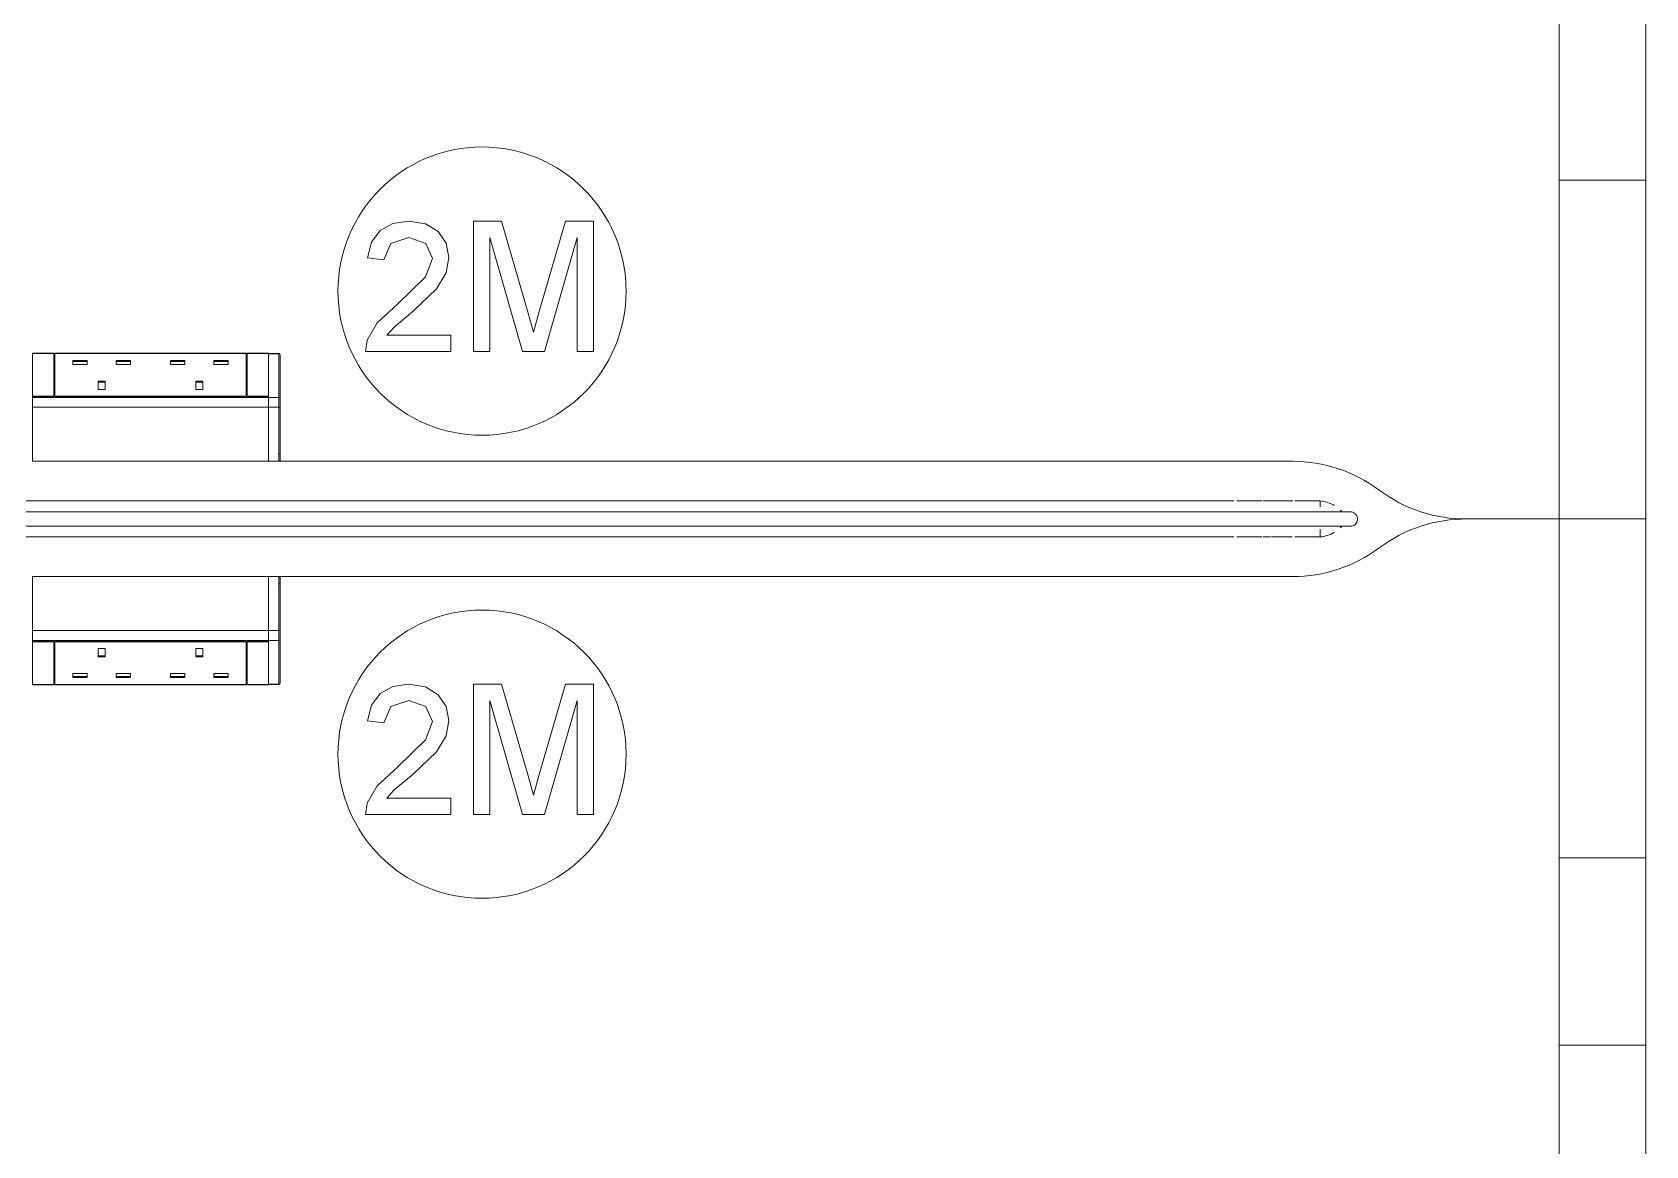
# Model space of a CAD drawing. Header units: millimetres. Extents: x 155927 to 295199, y -4084 to 97293.
# Drawn here: x 163211 to 164331, y 20002 to 20774 of the extents above; entities that cross this region are included whole.
import ezdxf

# ---------------------------------------------------------------- set-up
doc = ezdxf.new("R2010")
doc.units = ezdxf.units.MM
doc.header["$MEASUREMENT"] = 0
doc.layers.add('I-FURN', color=8, linetype='CONTINUOUS', lineweight=9)

msp = doc.modelspace()

# ---------------------------------------------------------------- linework, layer by layer
at = {"layer": 'I-FURN'}
for p, q in [((164331.1, 20436.7), (164331.1, 21236.7)), ((164331.1, 21236.7), (164331.1, 20436.7)), ((164271.1, 21196.7), (164271.1, 19676.7)), ((164331.1, 19676.7), (164331.1, 21196.7)), ((164271.1, 20671.7), (164271.1, 20802.1)), ((164331.1, 20802.1), (164331.1, 20671.7)), ((164271.1, 20201.7), (164271.1, 20671.7)), ((164331.1, 20671.7), (164271.1, 20671.7)), ((164331.1, 20671.7), (164271.1, 20671.7)), ((164331.1, 20671.7), (164331.1, 20201.7)), ((163461.5, 20641.7), (163452.7, 20636.8)), ((163472.8, 20643.3), (163461.5, 20641.7)), ((163484.3, 20641.5), (163472.8, 20643.3)), ((163493.1, 20636.1), (163484.3, 20641.5)), ((163536.9, 20643.3), (163517.5, 20643.3)), ((163517.5, 20643.3), (163517.5, 20552.9)), ((163555.4, 20579.6), (163536.9, 20643.3)), ((163581.4, 20643.3), (163563.2, 20580.7)), ((163600.8, 20643.3), (163581.4, 20643.3)), ((163600.8, 20552.9), (163600.8, 20643.3)), ((163446.7, 20628.8), (163444, 20617.9)), ((163452.7, 20636.8), (163446.7, 20628.8)), ((163455.3, 20616.5), (163460.1, 20627.9)), ((163460.1, 20627.9), (163472.6, 20632)), ((163472.6, 20632), (163484.6, 20627.8)), ((163484.6, 20627.8), (163489.2, 20617.4)), ((163498.6, 20628), (163493.1, 20636.1)), ((163500.5, 20618.1), (163498.6, 20628)), ((163528.8, 20552.9), (163528.8, 20632)), ((163528.8, 20632), (163551.5, 20552.9)), ((163566.8, 20552.9), (163589.5, 20632)), ((163589.5, 20632), (163589.5, 20552.9)), ((163444, 20617.9), (163455.3, 20616.5)), ((163489.2, 20617.4), (163484.3, 20604.6)), ((163498.5, 20607.4), (163500.5, 20618.1)), ((163484.3, 20604.6), (163464.8, 20585.8)), ((163491.8, 20596.3), (163498.5, 20607.4)), ((163475.6, 20580.8), (163491.8, 20596.3)), ((163464.8, 20585.8), (163450.7, 20572.7)), ((163450.7, 20572.7), (163443.8, 20560.7)), ((163462.6, 20569.9), (163475.6, 20580.8)), ((163559.1, 20566.3), (163555.4, 20579.6)), ((163563.2, 20580.7), (163559.1, 20566.3)), ((163443.8, 20560.7), (163442.6, 20552.9)), ((163457.5, 20564.2), (163462.6, 20569.9)), ((163501.9, 20564.2), (163457.5, 20564.2)), ((163501.9, 20552.9), (163501.9, 20564.2)), ((163211.4, 20551.7), (163226.4, 20551.7)), ((163211.4, 20521.9), (163211.4, 20551.7)), ((163375.3, 20551.5), (163211.4, 20551.5)), ((163226.4, 20551.7), (163226.4, 20521.9)), ((163226.4, 20551.4), (163226.9, 20551.4)), ((163226.9, 20551.7), (163359.9, 20551.7)), ((163226.9, 20551.7), (163226.9, 20521.9)), ((163359.9, 20551.7), (163359.9, 20521.9)), ((163359.9, 20551.4), (163360.4, 20551.4)), ((163360.4, 20521.9), (163360.4, 20551.7)), ((163360.4, 20551.7), (163375.4, 20551.7)), ((163375.4, 20551.7), (163375.4, 20521.9)), ((163382.4, 20551.5), (163375.4, 20551.5)), ((163382.4, 20551.5), (163375.4, 20551.5)), ((163375.4, 20551.5), (163382.4, 20551.5)), ((163375.4, 20551.5), (163375.4, 20551.4)), ((163382.4, 20551.4), (163375.4, 20551.4)), ((163375.4, 20551.4), (163375.4, 20521.1)), ((163382.4, 20551.5), (163382.4, 20551.4)), ((163382.4, 20551.4), (163382.4, 20521.1)), ((163383.2, 20551.2), (163383.2, 20551.2)), ((163383.4, 20520.3), (163383.4, 20550.5)), ((163383.4, 20520.3), (163383.4, 20550.5)), ((163442.6, 20552.9), (163501.9, 20552.9)), ((163517.5, 20552.9), (163528.8, 20552.9)), ((163551.5, 20552.9), (163566.8, 20552.9)), ((163589.5, 20552.9), (163600.8, 20552.9)), ((163239.5, 20546.7), (163239.5, 20543.9)), ((163249.5, 20546.7), (163239.5, 20546.7)), ((163249.5, 20546), (163239.5, 20546)), ((163249.5, 20543.9), (163239.5, 20543.9)), ((163249.5, 20546.7), (163249.5, 20543.9)), ((163269.5, 20546.7), (163269.5, 20543.9)), ((163279.5, 20546.7), (163269.5, 20546.7)), ((163279.5, 20546), (163269.5, 20546)), ((163279.5, 20543.9), (163269.5, 20543.9)), ((163279.5, 20546.7), (163279.5, 20543.9)), ((163307.3, 20546.7), (163307.3, 20543.9)), ((163317.3, 20546.7), (163307.3, 20546.7)), ((163317.3, 20546), (163307.3, 20546)), ((163317.3, 20543.9), (163307.3, 20543.9)), ((163317.3, 20546.7), (163317.3, 20543.9)), ((163337.3, 20546.7), (163337.3, 20543.9)), ((163347.3, 20546.7), (163337.3, 20546.7)), ((163347.3, 20546), (163337.3, 20546)), ((163347.3, 20543.9), (163337.3, 20543.9)), ((163347.3, 20546.7), (163347.3, 20543.9)), ((163257, 20532.4), (163257, 20526.6)), ((163262, 20532.4), (163257, 20532.4)), ((163262, 20531.6), (163257, 20531.6)), ((163262, 20526.6), (163257, 20526.6)), ((163262, 20532.4), (163262, 20526.6)), ((163324.8, 20532.4), (163324.8, 20526.6)), ((163329.8, 20532.4), (163324.8, 20532.4)), ((163329.8, 20531.6), (163324.8, 20531.6)), ((163324.8, 20526.6), (163329.8, 20526.6)), ((163329.8, 20526.6), (163329.8, 20532.4)), ((163226.4, 20521.9), (163211.4, 20521.9)), ((163211.4, 20521.9), (163211.4, 20519.5)), ((163211.4, 20521.7), (163226.4, 20521.7)), ((163211.4, 20521.1), (163211.4, 20521.7)), ((163211.4, 20521.1), (163211.4, 20514.2)), ((163375.3, 20521.1), (163211.4, 20521.1)), ((163359.9, 20521.9), (163226.9, 20521.9)), ((163226.9, 20521.7), (163359.9, 20521.7)), ((163375.4, 20521.9), (163360.4, 20521.9)), ((163360.4, 20521.7), (163375.3, 20521.7)), ((163375.3, 20521.7), (163375.3, 20521.1)), ((163375.3, 20514.2), (163375.3, 20521.1)), ((163382.4, 20521.1), (163375.4, 20521.1)), ((163375.4, 20521.1), (163375.4, 20514.2)), ((163382.4, 20521.1), (163382.4, 20514.2)), ((163383.4, 20520.3), (163383.4, 20481.7)), ((163383.4, 20514.7), (163383.4, 20520.3)), ((163383.4, 20477.7), (163383.4, 20514.7)), ((163211.4, 20514.2), (163211.4, 20476.7)), ((163375.3, 20514.2), (163211.4, 20514.2)), ((163375.3, 20476.7), (163375.3, 20514.2)), ((163382.4, 20514.2), (163375.4, 20514.2)), ((163375.4, 20514.2), (163375.4, 20476.7)), ((163382.4, 20514.2), (163382.4, 20476.7)), ((163383.4, 20481.7), (163382.4, 20481.7)), ((163383.4, 20481.7), (163383.4, 20477.7)), ((163211.4, 20476.7), (163375.3, 20476.7)), ((163375.3, 20476.7), (163211.4, 20476.7)), ((163375.4, 20476.7), (163382.4, 20476.7)), ((163382.4, 20476.7), (163375.4, 20476.7)), ((163382.4, 20476.7), (164086.1, 20476.7)), ((164086.1, 20476.7), (163382.4, 20476.7)), ((163207, 20449.2), (164045.2, 20449.2)), ((164047.3, 20449.2), (164065, 20449.2)), ((164065.7, 20449.2), (164070.6, 20449.2)), ((164070.5, 20449.2), (164086.3, 20449.2)), ((164087.7, 20449.2), (164105.2, 20449.2)), ((164099.6, 20449.2), (164100.7, 20449.2)), ((164105.2, 20445.1), (164105.2, 20449.2)), ((164045.2, 20441.7), (163207, 20441.7)), ((164046.1, 20441.7), (164045.2, 20441.7)), ((164049.3, 20441.7), (164046.1, 20441.7)), ((164052.6, 20441.7), (164049.3, 20441.7)), ((164055.8, 20441.7), (164052.6, 20441.7)), ((164059, 20441.7), (164055.8, 20441.7)), ((164062.2, 20441.7), (164059, 20441.7)), ((164065.3, 20441.7), (164062.2, 20441.7)), ((164068.4, 20441.7), (164065.3, 20441.7)), ((164071.5, 20441.7), (164068.4, 20441.7)), ((164074.5, 20441.7), (164071.5, 20441.7)), ((164077.5, 20441.7), (164074.5, 20441.7)), ((164080.5, 20441.7), (164077.5, 20441.7)), ((164083.4, 20441.7), (164080.5, 20441.7)), ((164086.2, 20441.7), (164083.4, 20441.7)), ((164088.9, 20441.7), (164086.2, 20441.7)), ((164091.6, 20441.7), (164088.9, 20441.7)), ((164094.2, 20441.7), (164091.6, 20441.7)), ((164096.8, 20441.7), (164094.2, 20441.7)), ((164099.2, 20441.7), (164096.8, 20441.7)), ((164101.6, 20441.7), (164099.2, 20441.7)), ((164103.9, 20441.7), (164101.6, 20441.7)), ((164106.1, 20441.7), (164103.9, 20441.7)), ((164108.1, 20441.7), (164106.1, 20441.7)), ((164110.1, 20441.7), (164108.1, 20441.7)), ((164112, 20441.7), (164110.1, 20441.7)), ((164113.8, 20441.7), (164112, 20441.7)), ((164115.4, 20441.7), (164113.8, 20441.7)), ((164117, 20441.7), (164115.4, 20441.7)), ((164118.4, 20441.7), (164117, 20441.7)), ((164119.7, 20441.7), (164118.4, 20441.7)), ((164120.9, 20441.7), (164119.7, 20441.7)), ((164122, 20441.7), (164120.9, 20441.7)), ((164123, 20441.7), (164122, 20441.7)), ((164123.8, 20441.7), (164123, 20441.7)), ((164124.5, 20441.7), (164123.8, 20441.7)), ((164125.1, 20441.7), (164124.5, 20441.7)), ((164125.6, 20441.7), (164125.1, 20441.7)), ((164125.9, 20441.7), (164125.6, 20441.7)), ((164126.1, 20441.7), (164125.9, 20441.7)), ((164126.1, 20441.7), (164126.1, 20441.7)), ((164331.1, 20436.7), (164207.2, 20436.7)), ((164207.2, 20436.7), (164331.1, 20436.7)), ((164207.2, 20436.7), (164331.1, 20436.7)), ((164331.1, 20436.7), (164207.2, 20436.7)), ((164331.1, 19636.7), (164331.1, 20436.7)), ((164331.1, 20436.7), (164331.1, 19636.7)), ((163207, 20431.7), (164045.2, 20431.7)), ((164045.2, 20431.7), (164048.5, 20431.7)), ((164048.5, 20431.7), (164051.7, 20431.7)), ((164051.7, 20431.7), (164054.9, 20431.7)), ((164054.9, 20431.7), (164058.1, 20431.7)), ((164058.1, 20431.7), (164061.3, 20431.7)), ((164061.3, 20431.7), (164064.5, 20431.7)), ((164064.5, 20431.7), (164067.6, 20431.7)), ((164067.6, 20431.7), (164070.7, 20431.7)), ((164070.7, 20431.7), (164073.7, 20431.7)), ((164073.7, 20431.7), (164076.7, 20431.7)), ((164076.7, 20431.7), (164079.7, 20431.7)), ((164079.7, 20431.7), (164082.6, 20431.7)), ((164082.6, 20431.7), (164085.4, 20431.7)), ((164085.4, 20431.7), (164088.2, 20431.7)), ((164088.2, 20431.7), (164090.9, 20431.7)), ((164090.9, 20431.7), (164093.5, 20431.7)), ((164093.5, 20431.7), (164096.1, 20431.7)), ((164096.1, 20431.7), (164098.6, 20431.7)), ((164098.6, 20431.7), (164101, 20431.7)), ((164101, 20431.7), (164103.3, 20431.7)), ((164103.3, 20431.7), (164105.5, 20431.7)), ((164105.2, 20424.2), (164105.2, 20429.4)), ((164105.5, 20431.7), (164107.6, 20431.7)), ((164107.6, 20431.7), (164109.6, 20431.7)), ((164109.6, 20431.7), (164111.5, 20431.7)), ((164111.5, 20431.7), (164113.3, 20431.7)), ((164113.3, 20431.7), (164115, 20431.7)), ((164115, 20431.7), (164116.6, 20431.7)), ((164116.6, 20431.7), (164118.1, 20431.7)), ((164118.1, 20431.7), (164119.4, 20431.7)), ((164119.4, 20431.7), (164120.6, 20431.7)), ((164120.6, 20431.7), (164121.7, 20431.7)), ((164121.7, 20431.7), (164122.7, 20431.7)), ((164122.7, 20431.7), (164123.6, 20431.7)), ((164123.6, 20431.7), (164124.3, 20431.7)), ((164124.3, 20431.7), (164125, 20431.7)), ((164125, 20431.7), (164125.4, 20431.7)), ((164125.4, 20431.7), (164125.8, 20431.7)), ((164125.8, 20431.7), (164126, 20431.7)), ((164126, 20431.7), (164126.1, 20431.7)), ((164126.1, 20431.7), (164126.1, 20431.7)), ((164045.2, 20424.2), (163207, 20424.2)), ((164065, 20424.2), (164047.3, 20424.2)), ((164070.6, 20424.2), (164065.7, 20424.2)), ((164085.8, 20424.2), (164071.5, 20424.2)), ((164105.2, 20424.2), (164087.7, 20424.2)), ((164100.7, 20424.2), (164099.6, 20424.2)), ((163375.3, 20396.7), (163211.4, 20396.7)), ((163211.4, 20396.7), (163375.3, 20396.7)), ((163211.4, 20396.7), (163211.4, 20359.3)), ((163375.3, 20359.3), (163375.3, 20396.7)), ((163382.4, 20396.7), (163375.4, 20396.7)), ((163382.4, 20396.7), (163375.4, 20396.7)), ((163375.4, 20396.7), (163375.4, 20359.3)), ((164086.1, 20396.7), (163382.4, 20396.7)), ((163382.4, 20396.7), (164086.1, 20396.7)), ((163382.4, 20396.7), (163382.4, 20359.3)), ((163382.4, 20391.7), (163383.4, 20391.7)), ((163383.4, 20395.7), (163383.4, 20395.7)), ((163383.4, 20358.7), (163383.4, 20395.7)), ((163383.4, 20395.7), (163383.4, 20391.7)), ((163383.4, 20391.7), (163383.4, 20353.2)), ((163211.4, 20359.3), (163375.3, 20359.3)), ((163211.4, 20359.3), (163211.4, 20352.3)), ((163375.3, 20352.3), (163375.3, 20359.3)), ((163382.4, 20359.3), (163375.4, 20359.3)), ((163375.4, 20359.3), (163375.4, 20352.3)), ((163382.4, 20359.3), (163382.4, 20352.3)), ((163383.4, 20353.2), (163383.4, 20358.7)), ((163211.4, 20352.3), (163375.3, 20352.3)), ((163211.4, 20351.7), (163211.4, 20352.3)), ((163226.4, 20351.7), (163211.4, 20351.7)), ((163211.4, 20351.5), (163226.4, 20351.5)), ((163211.4, 20321.7), (163211.4, 20351.5)), ((163226.4, 20351.5), (163226.4, 20321.7)), ((163359.9, 20351.7), (163226.9, 20351.7)), ((163226.9, 20351.5), (163359.9, 20351.5)), ((163226.9, 20321.7), (163226.9, 20351.5)), ((163262, 20346.8), (163257, 20346.8)), ((163257, 20346.8), (163257, 20341)), ((163262, 20341), (163262, 20346.8)), ((163324.8, 20341), (163324.8, 20346.8)), ((163324.8, 20346.8), (163329.8, 20346.8)), ((163329.8, 20341), (163329.8, 20346.8)), ((163359.9, 20321.7), (163359.9, 20351.5)), ((163375.3, 20351.7), (163360.4, 20351.7)), ((163360.4, 20351.5), (163375.4, 20351.5)), ((163360.4, 20321.7), (163360.4, 20351.5)), ((163375.3, 20352.3), (163375.3, 20351.7)), ((163375.4, 20351.5), (163375.4, 20354)), ((163382.4, 20352.3), (163375.4, 20352.3)), ((163375.4, 20352.3), (163375.4, 20322.1)), ((163375.4, 20351.5), (163375.4, 20321.7)), ((163382.4, 20352.3), (163382.4, 20322.1)), ((163383.4, 20322.9), (163383.4, 20353.2)), ((163383.4, 20322.9), (163383.4, 20353.2)), ((163257, 20341.8), (163262, 20341.8)), ((163257, 20341), (163262, 20341)), ((163324.8, 20341.8), (163329.8, 20341.8)), ((163324.8, 20341), (163329.8, 20341)), ((163239.5, 20326.7), (163239.5, 20329.6)), ((163239.5, 20329.6), (163249.5, 20329.6)), ((163239.5, 20327.4), (163249.5, 20327.4)), ((163239.5, 20326.7), (163249.5, 20326.7)), ((163249.5, 20326.7), (163249.5, 20329.6)), ((163269.5, 20326.7), (163269.5, 20329.6)), ((163269.5, 20329.6), (163279.5, 20329.6)), ((163269.5, 20327.4), (163279.5, 20327.4)), ((163269.5, 20326.7), (163279.5, 20326.7)), ((163279.5, 20326.7), (163279.5, 20329.6)), ((163307.3, 20326.7), (163307.3, 20329.6)), ((163307.3, 20329.6), (163317.3, 20329.6)), ((163307.3, 20327.4), (163317.3, 20327.4)), ((163307.3, 20326.7), (163317.3, 20326.7)), ((163317.3, 20326.7), (163317.3, 20329.6)), ((163337.3, 20326.7), (163337.3, 20329.6)), ((163337.3, 20329.6), (163347.3, 20329.6)), ((163337.3, 20327.4), (163347.3, 20327.4)), ((163337.3, 20326.7), (163347.3, 20326.7)), ((163347.3, 20326.7), (163347.3, 20329.6)), ((163211.4, 20321.9), (163375.3, 20321.9)), ((163226.4, 20321.7), (163211.4, 20321.7)), ((163226.9, 20322.1), (163226.4, 20322.1)), ((163359.9, 20321.7), (163226.9, 20321.7)), ((163360.4, 20322.1), (163359.9, 20322.1)), ((163375.4, 20321.7), (163360.4, 20321.7)), ((163382.4, 20322.1), (163375.4, 20322.1)), ((163375.4, 20322.1), (163375.4, 20321.9)), ((163375.4, 20321.9), (163382.4, 20321.9)), ((163375.4, 20321.9), (163382.4, 20321.9)), ((163375.4, 20321.9), (163382.4, 20321.9)), ((163382.4, 20322.1), (163382.4, 20321.9)), ((163383.2, 20322.2), (163383.2, 20322.2)), ((163452.7, 20315.6), (163446.7, 20307.6)), ((163461.5, 20320.5), (163452.7, 20315.6)), ((163472.8, 20322.1), (163461.5, 20320.5)), ((163484.3, 20320.3), (163472.8, 20322.1)), ((163493.1, 20314.8), (163484.3, 20320.3)), ((163498.6, 20306.7), (163493.1, 20314.8)), ((163536.9, 20322.1), (163517.5, 20322.1)), ((163517.5, 20322.1), (163517.5, 20231.7)), ((163555.4, 20258.4), (163536.9, 20322.1)), ((163581.4, 20322.1), (163563.2, 20259.5)), ((163600.8, 20322.1), (163581.4, 20322.1)), ((163600.8, 20231.7), (163600.8, 20322.1)), ((163446.7, 20307.6), (163444, 20296.7)), ((163455.3, 20295.2), (163460.1, 20306.7)), ((163460.1, 20306.7), (163472.6, 20310.8)), ((163472.6, 20310.8), (163484.6, 20306.6)), ((163484.6, 20306.6), (163489.2, 20296.2)), ((163500.5, 20296.9), (163498.6, 20306.7)), ((163528.8, 20231.7), (163528.8, 20310.8)), ((163528.8, 20310.8), (163551.5, 20231.7)), ((163566.8, 20231.7), (163589.5, 20310.8)), ((163589.5, 20310.8), (163589.5, 20231.7)), ((163444, 20296.7), (163455.3, 20295.2)), ((163489.2, 20296.2), (163484.3, 20283.4)), ((163498.5, 20286.2), (163500.5, 20296.9)), ((163484.3, 20283.4), (163464.8, 20264.6)), ((163491.8, 20275.1), (163498.5, 20286.2)), ((163475.6, 20259.6), (163491.8, 20275.1)), ((163464.8, 20264.6), (163450.7, 20251.5)), ((163462.6, 20248.7), (163475.6, 20259.6)), ((163559.1, 20245), (163555.4, 20258.4)), ((163563.2, 20259.5), (163559.1, 20245)), ((163450.7, 20251.5), (163443.8, 20239.5)), ((163457.5, 20243), (163462.6, 20248.7)), ((163443.8, 20239.5), (163442.6, 20231.7)), ((163501.9, 20243), (163457.5, 20243)), ((163501.9, 20231.7), (163501.9, 20243)), ((163442.6, 20231.7), (163501.9, 20231.7)), ((163517.5, 20231.7), (163528.8, 20231.7)), ((163551.5, 20231.7), (163566.8, 20231.7)), ((163589.5, 20231.7), (163600.8, 20231.7)), ((164271.1, 20071.7), (164271.1, 20201.7)), ((164331.1, 20201.7), (164271.1, 20201.7)), ((164331.1, 20201.7), (164271.1, 20201.7)), ((164331.1, 20201.7), (164331.1, 20071.7)), ((164271.1, 19636.7), (164271.1, 20071.7)), ((164331.1, 20071.7), (164271.1, 20071.7)), ((164331.1, 20071.7), (164271.1, 20071.7)), ((164331.1, 20071.7), (164331.1, 19636.7))]:
    msp.add_line(p, q, dxfattribs=at)
at = {"layer": 'I-FURN', "flags": 128}
for points in [[(163382.4, 20551.5), (163382.5, 20551.5), (163382.5, 20551.5), (163382.6, 20551.5), (163382.6, 20551.5), (163382.6, 20551.5), (163382.7, 20551.5), (163382.7, 20551.5), (163382.7, 20551.5), (163382.8, 20551.5), (163382.8, 20551.5), (163382.9, 20551.5), (163382.9, 20551.4), (163382.9, 20551.4)], [(163383.4, 20514.7), (163383.4, 20514.9), (163383.4, 20515), (163383.4, 20515.1), (163383.4, 20515.3), (163383.4, 20515.4), (163383.4, 20515.6), (163383.4, 20515.7), (163383.4, 20515.9), (163383.4, 20516), (163383.4, 20516.2), (163383.4, 20516.4), (163383.4, 20516.5), (163383.4, 20516.7), (163383.4, 20516.8), (163383.4, 20517), (163383.4, 20517.2), (163383.4, 20517.3), (163383.4, 20517.5), (163383.4, 20517.6), (163383.4, 20517.8), (163383.4, 20517.9), (163383.4, 20518.1), (163383.4, 20518.3), (163383.4, 20518.4), (163383.4, 20518.6), (163383.4, 20518.7), (163383.4, 20518.8), (163383.4, 20519), (163383.4, 20519.1), (163383.4, 20519.3), (163383.4, 20519.4), (163383.4, 20519.5), (163383.4, 20519.6), (163383.4, 20519.7), (163383.4, 20519.9), (163383.4, 20520), (163383.4, 20520.1), (163383.4, 20520.2), (163383.4, 20520.3)], [(163383.4, 20477.7), (163383.4, 20478), (163383.4, 20478.4), (163383.4, 20479), (163383.4, 20479.6), (163383.4, 20480.5), (163383.4, 20481.4), (163383.4, 20482.5), (163383.4, 20483.7), (163383.4, 20485), (163383.4, 20486.5), (163383.4, 20488.1), (163383.4, 20489.8), (163383.4, 20491.6), (163383.4, 20493.5), (163383.4, 20495.6), (163383.4, 20497.7), (163383.4, 20500), (163383.4, 20502.3), (163383.4, 20504.8), (163383.4, 20507.3), (163383.4, 20510), (163383.4, 20512.7), (163383.4, 20514.7)], [(163383.4, 20481.7), (163383.4, 20481.5), (163383.4, 20481.4), (163383.4, 20481.2), (163383.4, 20481.1), (163383.4, 20480.9), (163383.4, 20480.8), (163383.4, 20480.6), (163383.4, 20480.4), (163383.4, 20480.3), (163383.4, 20480.1), (163383.4, 20480), (163383.4, 20479.9), (163383.4, 20479.7), (163383.4, 20479.6), (163383.4, 20479.4), (163383.4, 20479.3), (163383.4, 20479.2), (163383.4, 20479.1), (163383.4, 20478.9), (163383.4, 20478.8), (163383.4, 20478.7), (163383.4, 20478.6), (163383.4, 20478.5), (163383.4, 20478.4), (163383.4, 20478.3), (163383.4, 20478.3), (163383.4, 20478.2), (163383.4, 20478.1), (163383.4, 20478), (163383.4, 20478), (163383.4, 20477.9), (163383.4, 20477.9), (163383.4, 20477.8), (163383.4, 20477.8), (163383.4, 20477.8), (163383.4, 20477.7), (163383.4, 20477.7), (163383.4, 20477.7), (163383.4, 20477.7)], [(163383.4, 20477.7), (163383.4, 20477.7), (163383.4, 20477.6), (163383.4, 20477.6), (163383.4, 20477.5), (163383.4, 20477.5), (163383.4, 20477.5), (163383.4, 20477.4), (163383.4, 20477.4), (163383.4, 20477.4), (163383.4, 20477.3), (163383.3, 20477.3), (163383.3, 20477.2), (163383.3, 20477.2), (163383.3, 20477.2), (163383.3, 20477.1), (163383.2, 20477.1), (163383.2, 20477.1), (163383.2, 20477), (163383.2, 20477), (163383.1, 20477), (163383.1, 20477), (163383.1, 20476.9), (163383, 20476.9), (163383, 20476.9), (163383, 20476.9), (163382.9, 20476.8), (163382.9, 20476.8), (163382.9, 20476.8), (163382.8, 20476.8), (163382.8, 20476.8), (163382.8, 20476.8), (163382.7, 20476.7), (163382.7, 20476.7), (163382.6, 20476.7), (163382.6, 20476.7), (163382.6, 20476.7), (163382.5, 20476.7), (163382.5, 20476.7), (163382.4, 20476.7), (163382.4, 20476.7)], [(163383.4, 20477.7), (163383.4, 20477.7), (163383.4, 20477.7)], [(163382.4, 20396.7), (163382.5, 20396.7), (163382.5, 20396.7), (163382.6, 20396.7), (163382.6, 20396.7), (163382.6, 20396.7), (163382.7, 20396.7), (163382.7, 20396.7), (163382.7, 20396.7), (163382.8, 20396.7), (163382.8, 20396.6), (163382.9, 20396.6), (163382.9, 20396.6), (163382.9, 20396.6), (163383, 20396.6), (163383, 20396.5), (163383, 20396.5), (163383.1, 20396.5), (163383.1, 20396.5), (163383.1, 20396.4), (163383.2, 20396.4), (163383.2, 20396.4), (163383.2, 20396.4), (163383.2, 20396.3), (163383.3, 20396.3), (163383.3, 20396.3), (163383.3, 20396.2), (163383.3, 20396.2), (163383.3, 20396.2), (163383.4, 20396.1), (163383.4, 20396.1), (163383.4, 20396), (163383.4, 20396), (163383.4, 20396), (163383.4, 20395.9), (163383.4, 20395.9), (163383.4, 20395.9), (163383.4, 20395.8), (163383.4, 20395.8), (163383.4, 20395.7), (163383.4, 20395.7)], [(163383.4, 20358.7), (163383.4, 20361.5), (163383.4, 20364.2), (163383.4, 20366.8), (163383.4, 20369.3), (163383.4, 20371.7), (163383.4, 20374.1), (163383.4, 20376.3), (163383.4, 20378.4), (163383.4, 20380.4), (163383.4, 20382.3), (163383.4, 20384.1), (163383.4, 20385.8), (163383.4, 20387.3), (163383.4, 20388.8), (163383.4, 20390.1), (163383.4, 20391.2), (163383.4, 20392.3), (163383.4, 20393.2), (163383.4, 20394), (163383.4, 20394.6), (163383.4, 20395.1), (163383.4, 20395.5), (163383.4, 20395.7)], [(163383.4, 20395.7), (163383.4, 20395.7), (163383.4, 20395.7), (163383.4, 20395.7), (163383.4, 20395.7), (163383.4, 20395.6), (163383.4, 20395.6), (163383.4, 20395.6), (163383.4, 20395.5), (163383.4, 20395.5), (163383.4, 20395.4), (163383.4, 20395.3), (163383.4, 20395.3), (163383.4, 20395.2), (163383.4, 20395.1), (163383.4, 20395), (163383.4, 20394.9), (163383.4, 20394.8), (163383.4, 20394.7), (163383.4, 20394.6), (163383.4, 20394.5), (163383.4, 20394.4), (163383.4, 20394.3), (163383.4, 20394.1), (163383.4, 20394), (163383.4, 20393.9), (163383.4, 20393.7), (163383.4, 20393.6), (163383.4, 20393.5), (163383.4, 20393.3), (163383.4, 20393.2), (163383.4, 20393), (163383.4, 20392.9), (163383.4, 20392.7), (163383.4, 20392.6), (163383.4, 20392.4), (163383.4, 20392.2), (163383.4, 20392.1), (163383.4, 20391.9), (163383.4, 20391.8), (163383.4, 20391.7)], [(163383.4, 20353.2), (163383.4, 20353.2), (163383.4, 20353.3), (163383.4, 20353.5), (163383.4, 20353.6), (163383.4, 20353.7), (163383.4, 20353.8), (163383.4, 20353.9), (163383.4, 20354), (163383.4, 20354.2), (163383.4, 20354.3), (163383.4, 20354.4), (163383.4, 20354.6), (163383.4, 20354.7), (163383.4, 20354.9), (163383.4, 20355), (163383.4, 20355.2), (163383.4, 20355.3), (163383.4, 20355.5), (163383.4, 20355.6), (163383.4, 20355.8), (163383.4, 20356), (163383.4, 20356.1), (163383.4, 20356.3), (163383.4, 20356.4), (163383.4, 20356.6), (163383.4, 20356.8), (163383.4, 20356.9), (163383.4, 20357.1), (163383.4, 20357.2), (163383.4, 20357.4), (163383.4, 20357.5), (163383.4, 20357.7), (163383.4, 20357.8), (163383.4, 20358), (163383.4, 20358.1), (163383.4, 20358.3), (163383.4, 20358.4), (163383.4, 20358.6), (163383.4, 20358.7)], [(163382.9, 20322), (163382.9, 20322), (163382.9, 20322), (163382.8, 20322), (163382.8, 20321.9), (163382.8, 20321.9), (163382.7, 20321.9), (163382.7, 20321.9), (163382.6, 20321.9), (163382.6, 20321.9), (163382.6, 20321.9), (163382.5, 20321.9), (163382.5, 20321.9), (163382.4, 20321.9), (163382.4, 20321.9)]]:
    msp.add_lwpolyline(points, dxfattribs=at)
at = {"layer": 'I-FURN'}
for centre, radius, start, end in [((163523.5, 20594.8), 100, 0, 180), ((163523.5, 20594.8), 100, 180, 0), ((164086.1, 20376.7), 100, 53.1301, 90), ((164086.1, 20376.7), 100, 53.1301, 90), ((164102.9, 20425.8), 23.6, 59.1436, 84.3336), ((164206.2, 20536.7), 100, 233.1301, 270.6256), ((164206.2, 20536.7), 100, 233.1301, 270.6256), ((164113.3, 20436.7), 8.51, 35.5405, 46.5486), ((164126.1, 20436.7), 5, 263.0848, 111.8252), ((164206.2, 20336.7), 100, 89.3744, 126.8699), ((164206.2, 20336.7), 100, 89.3744, 126.8699), ((164102.9, 20447.7), 23.6, 275.6664, 300.8564), ((164113.3, 20436.7), 8.51, 313.4514, 324.4595), ((164086.1, 20496.7), 100, 270, 306.8699), ((164086.1, 20496.7), 100, 270, 306.8699), ((163523.5, 20273.5), 100, 0, 180), ((163523.5, 20273.5), 100, 180, 0)]:
    msp.add_arc(centre, radius, start, end, dxfattribs=at)
for centre, major_axis, ratio, start_param, end_param in [((163382.4, 20550.5), (1, 0), 0.819152, 0, 1.570796), ((163382.4, 20520.3), (-1, 0), 0.819152, 3.141593, 4.712389), ((163382.4, 20514.7), (-1, 0), 0.56467, 1.570796, 3.141593), ((163382.4, 20477.7), (-1, 0), 0.998113, 1.570796, 3.141593), ((163382.4, 20395.7), (1, 0), 0.998113, 0, 1.570796), ((163382.4, 20358.7), (1, 0), 0.56467, 0, 1.570796), ((163382.4, 20353.2), (1, 0), 0.819152, 4.712389, 6.283185), ((163382.4, 20322.9), (1, 0), 0.819152, 4.712389, 6.283185)]:
    msp.add_ellipse(centre, major_axis=major_axis, ratio=ratio, start_param=start_param, end_param=end_param, dxfattribs=at)

doc.saveas('drawing.dxf')
